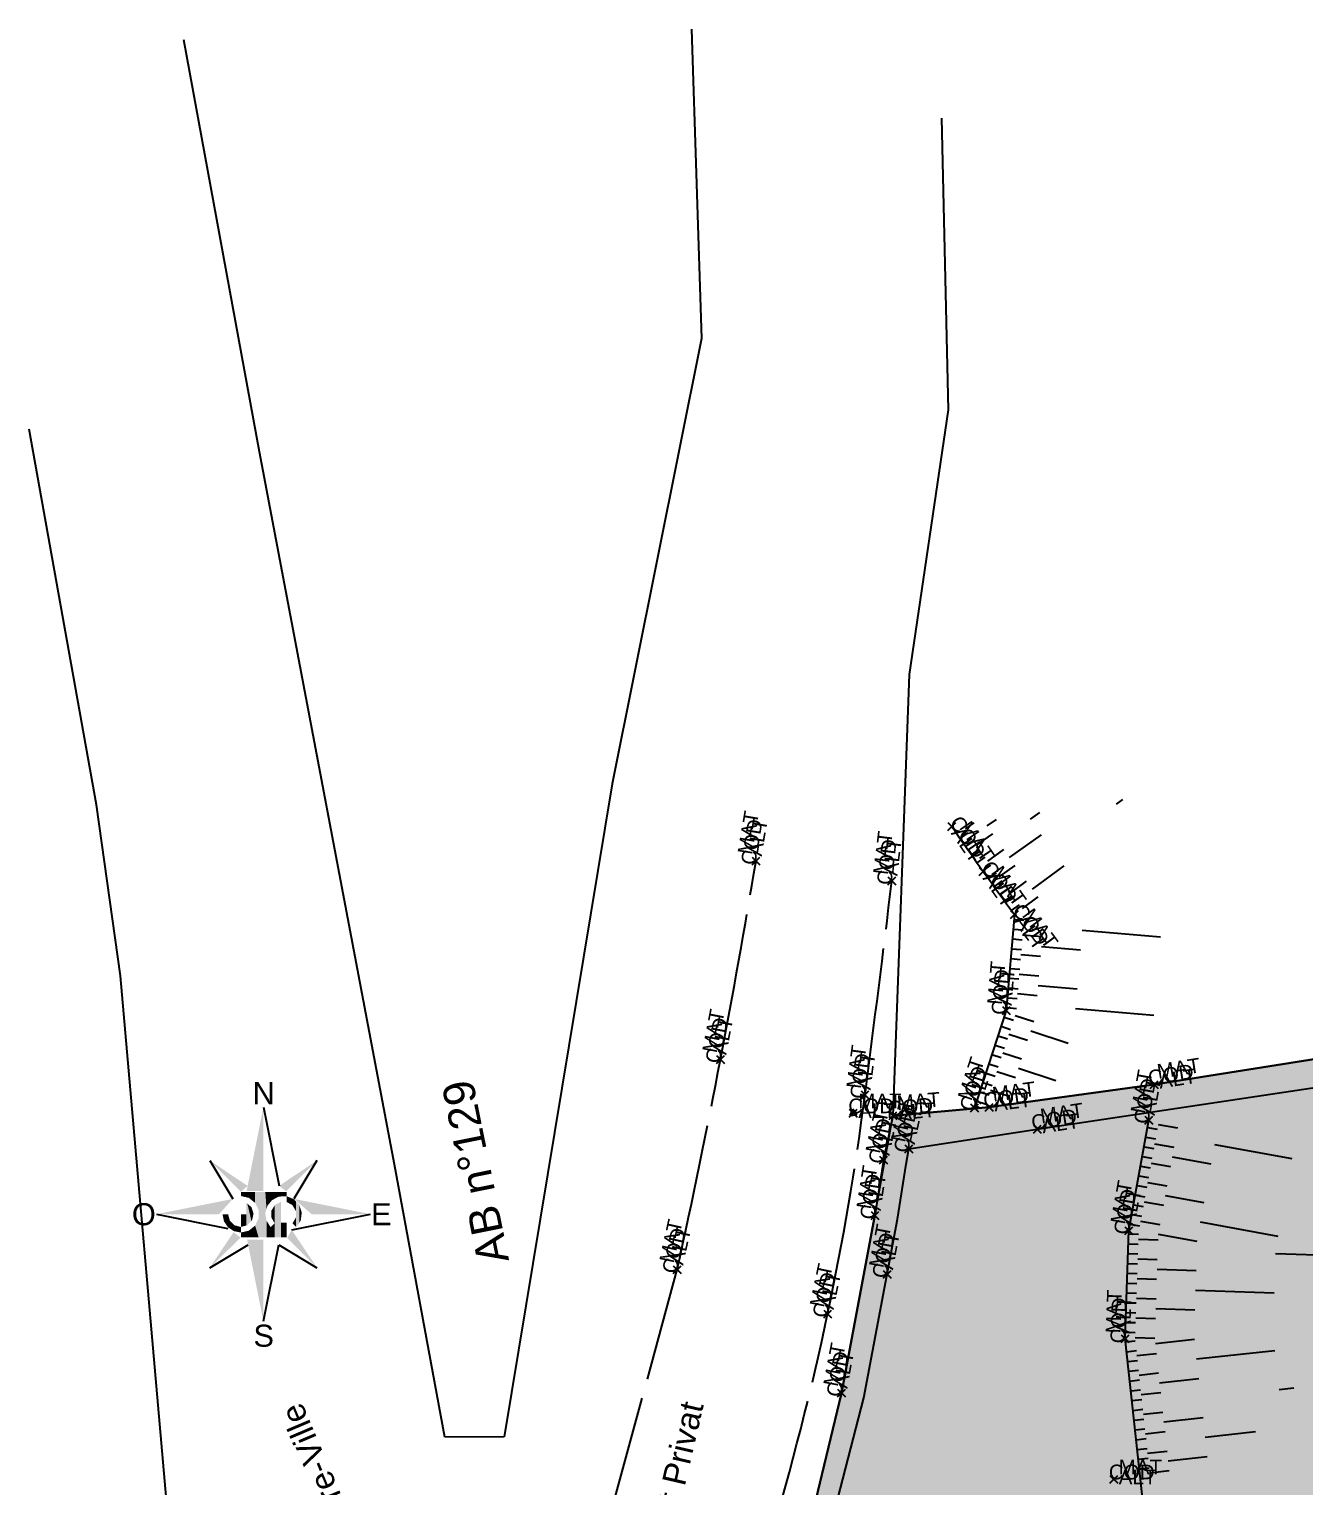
# Model space of a CAD drawing. Extents: x -24 to 1126, y -24 to 2053.
# Drawn here: x 991.36 to 1023.78, y 2014.71 to 2051.76 of the extents above; entities that cross this region are included whole.
import ezdxf
from ezdxf.enums import TextEntityAlignment as Align

# ---------------------------------------------------------------- set-up
doc = ezdxf.new("R2010")
doc.units = 0
doc.header["$LTSCALE"] = 2.5
doc.header["$PDMODE"] = 3
doc.header["$PDSIZE"] = 0.1
doc.linetypes.add('BORDCHAUSSEE', pattern=[1.7, 1.5, -0.2])
doc.linetypes.add('FANTOME', pattern=[63.5, 31.75, -6.35, 6.35, -6.35, 6.35, -6.35])
doc.layers.get('0').update_dxf_attribs({"linetype": 'CONTINUOUS'})
for name, color, linetype in [('F_CADASTRE_APPLICATION', 252, 'FANTOME'), ('F_CADASTRE_NUMÉROS_PARCELL', 252, 'CONTINUOUS'), ('T_HACHURES', 7, 'CONTINUOUS'), ('T_MURS', 7, 'CONTINUOUS'), ('T_TALUS_BARBULES', 32, 'CONTINUOUS'), ('T_TALUS_CRÊTE', 34, 'CONTINUOUS'), ('T_TEXTES', 7, 'CONTINUOUS'), ('T_VOIES_GOUDRON', 7, 'BORDCHAUSSEE'), ('TOPOALT', 7, 'CONTINUOUS'), ('TOPOCOD', 1, 'CONTINUOUS'), ('TOPOMAT', 4, 'CONTINUOUS')]:
    doc.layers.add(name, color=color, linetype=linetype)
doc.styles.add('ARIAL', font='arial.ttf')

msp = doc.modelspace()

# ---------------------------------------------------------------- linework, layer by layer
at = {"color": 0}
for p, q in [((997.317, 2024.342), (997.717, 2022.34)), ((1012.311, 2024.292), (1012.235, 2024.127)), ((1012.416, 2024.144), (1012.311, 2024.292)), ((1012.235, 2024.127), (1012.416, 2024.144)), ((1012.321, 2024.188), (1012.321, 2024.188)), ((995.956, 2022.981), (996.539, 2022.008)), ((998.678, 2022.981), (998.095, 2022.008)), ((994.594, 2021.619), (996.413, 2021.255)), ((998.038, 2021.219), (1000.04, 2021.619)), ((995.956, 2020.258), (996.928, 2020.841)), ((997.317, 2018.896), (997.706, 2020.841)), ((997.706, 2020.841), (998.678, 2020.258))]:
    msp.add_line(p, q, dxfattribs=at)
for p in [(1014.827, 2031.481), (1009.848, 2030.603), (1013.304, 2030.099), (1015.628, 2030.335), (1016.422, 2029.242), (1016.214, 2026.799), (1008.943, 2025.556), (1019.977, 2024.915), (1012.621, 2024.656), (1012.321, 2024.188), (1015.405, 2024.324), (1015.778, 2024.338), (1013.332, 2024.125), (1019.841, 2024.013), (1017.003, 2023.78), (1013.734, 2023.28), (1013.09, 2022.997), (1012.874, 2021.588), (1019.33, 2021.201), (1007.844, 2020.209), (1013.184, 2020.09), (1011.669, 2019.082), (1019.238, 2018.454), (1012.021, 2017.071), (1018.948, 2014.876)]:
    msp.add_point(p, dxfattribs=at)
for points in [[(997.315, 2022.207), (997.315, 2022.207), (997.317, 2024.342), (996.89, 2022.207)], [(995.956, 2022.981), (996.746, 2022.189), (996.917, 2022.34)], [(998.678, 2022.981), (997.897, 2022.2), (997.717, 2022.34)], [(994.594, 2021.619), (996.539, 2022.008), (996.189, 2021.619)], [(998.545, 2021.619), (1000.04, 2021.619), (998.095, 2022.008)], [(995.956, 2020.258), (996.737, 2021.024), (996.557, 2021.16)], [(997.317, 2020.975), (997.317, 2018.896), (996.902, 2020.975)], [(998.678, 2020.258), (997.921, 2021.015), (998.038, 2021.219)]]:
    msp.add_solid(points, dxfattribs=at)
for points in [[(996.743, 2022.082), (996.743, 2022.185), (996.944, 2022.036)], [(996.944, 2022.036), (996.743, 2022.185), (996.944, 2022.185)], [(996.944, 2022.036), (996.944, 2022.185), (997.106, 2021.907)], [(997.106, 2021.907), (996.944, 2022.185), (997.106, 2022.185)], [(997.106, 2021.907), (997.106, 2022.185), (997.196, 2021.721)], [(997.196, 2021.721), (997.106, 2022.185), (997.196, 2022.185)], [(997.196, 2021.027), (997.196, 2022.185), (997.366, 2021.027)], [(997.366, 2021.027), (997.196, 2022.185), (997.366, 2022.185)], [(997.366, 2021.643), (997.366, 2022.185), (997.396, 2021.753)], [(997.396, 2021.753), (997.366, 2022.185), (997.396, 2022.185)], [(997.396, 2021.753), (997.396, 2022.185), (997.417, 2021.83)], [(997.417, 2021.83), (997.396, 2022.185), (997.417, 2022.185)], [(997.417, 2021.83), (997.417, 2022.185), (997.501, 2021.933)], [(997.501, 2021.933), (997.417, 2022.185), (997.501, 2022.185)], [(997.501, 2021.933), (997.501, 2022.185), (997.517, 2021.953)], [(997.517, 2021.953), (997.501, 2022.185), (997.517, 2022.185)], [(997.517, 2021.953), (997.517, 2022.185), (997.52, 2021.956)], [(997.52, 2021.956), (997.517, 2022.185), (997.52, 2022.185)], [(997.52, 2021.956), (997.52, 2022.185), (997.54, 2021.98)], [(997.54, 2021.98), (997.52, 2022.185), (997.54, 2022.185)], [(997.54, 2021.98), (997.54, 2022.185), (997.603, 2022.012)], [(997.603, 2022.012), (997.54, 2022.185), (997.603, 2022.185)], [(997.603, 2022.012), (997.603, 2022.185), (997.611, 2022.016)], [(997.611, 2022.016), (997.603, 2022.185), (997.611, 2022.185)], [(997.611, 2022.016), (997.611, 2022.185), (997.713, 2022.067)], [(997.713, 2022.067), (997.611, 2022.185), (997.713, 2022.185)], [(997.713, 2022.067), (997.713, 2022.185), (997.764, 2022.07)], [(997.764, 2022.07), (997.713, 2022.185), (997.764, 2022.185)], [(997.764, 2022.07), (997.764, 2022.185), (997.906, 2022.076)], [(997.906, 2022.076), (997.764, 2022.185), (997.906, 2022.185)], [(997.906, 2021.932), (997.906, 2022.076), (998.055, 2021.85)], [(998.055, 2021.85), (997.906, 2022.076), (998.055, 2022.016)], [(996.883, 2021.333), (996.883, 2021.909), (996.909, 2021.34)], [(996.909, 2021.34), (996.883, 2021.909), (996.909, 2021.887)], [(996.909, 2021.34), (996.909, 2021.887), (997.013, 2021.449)], [(997.013, 2021.449), (996.909, 2021.887), (997.013, 2021.796)], [(997.013, 2021.449), (997.013, 2021.796), (997.028, 2021.464)], [(997.028, 2021.464), (997.013, 2021.796), (997.028, 2021.75)], [(997.028, 2021.464), (997.028, 2021.75), (997.066, 2021.632)], [(997.52, 2021.532), (997.517, 2021.537), (997.52, 2021.709)], [(997.54, 2021.497), (997.52, 2021.709), (997.54, 2021.741)], [(997.52, 2021.532), (997.52, 2021.709), (997.54, 2021.497)], [(997.603, 2021.388), (997.54, 2021.741), (997.603, 2021.842)], [(997.54, 2021.497), (997.54, 2021.741), (997.603, 2021.388)], [(997.611, 2021.027), (997.603, 2021.842), (997.611, 2021.855)], [(997.603, 2021.027), (997.603, 2021.842), (997.611, 2021.027)], [(997.713, 2021.027), (997.611, 2021.855), (997.713, 2021.908)], [(997.611, 2021.027), (997.611, 2021.855), (997.713, 2021.027)], [(997.764, 2021.027), (997.713, 2021.908), (997.764, 2021.934)], [(997.713, 2021.027), (997.713, 2021.908), (997.764, 2021.027)], [(998.055, 2021.85), (998.055, 2022.016), (998.057, 2021.846)], [(998.057, 2021.846), (998.055, 2022.016), (998.057, 2022.015)], [(998.057, 2021.846), (998.057, 2022.015), (998.094, 2021.784)], [(998.094, 2021.784), (998.057, 2022.015), (998.094, 2022)], [(998.094, 2021.784), (998.094, 2022), (998.142, 2021.704)], [(998.142, 2021.704), (998.094, 2022), (998.142, 2021.948)], [(998.142, 2021.704), (998.142, 2021.948), (998.143, 2021.534)], [(998.143, 2021.534), (998.142, 2021.948), (998.143, 2021.948)], [(998.143, 2021.301), (998.143, 2021.948), (998.156, 2021.287)], [(998.156, 2021.287), (998.143, 2021.948), (998.156, 2021.933)], [(998.156, 2021.287), (998.156, 2021.933), (998.232, 2021.404)], [(998.232, 2021.404), (998.156, 2021.933), (998.232, 2021.851)], [(998.232, 2021.404), (998.232, 2021.851), (998.266, 2021.457)], [(998.266, 2021.457), (998.232, 2021.851), (998.266, 2021.742)], [(998.266, 2021.457), (998.266, 2021.742), (998.293, 2021.658)], [(996.313, 2021.44), (996.278, 2021.618), (996.313, 2021.618)], [(996.313, 2021.44), (996.313, 2021.618), (996.414, 2021.289)], [(996.414, 2021.289), (996.313, 2021.618), (996.414, 2021.618)], [(996.414, 2021.289), (996.414, 2021.618), (996.419, 2021.286)], [(996.419, 2021.286), (996.414, 2021.618), (996.419, 2021.618)], [(996.419, 2021.286), (996.419, 2021.618), (996.463, 2021.257)], [(996.463, 2021.257), (996.419, 2021.618), (996.463, 2021.456)], [(996.463, 2021.257), (996.463, 2021.456), (996.565, 2021.188)], [(996.565, 2021.188), (996.463, 2021.456), (996.565, 2021.354)], [(996.565, 2021.188), (996.565, 2021.354), (996.581, 2021.185)], [(996.581, 2021.185), (996.565, 2021.354), (996.581, 2021.338)], [(996.581, 2021.185), (996.581, 2021.338), (996.743, 2021.153)], [(996.743, 2021.153), (996.581, 2021.338), (996.743, 2021.294)], [(996.743, 2021.294), (996.743, 2021.618), (996.883, 2021.333)], [(996.883, 2021.333), (996.743, 2021.618), (996.883, 2021.618)], [(997.106, 2021.027), (996.944, 2021.199), (997.106, 2021.328)], [(997.196, 2021.027), (997.106, 2021.328), (997.196, 2021.514)], [(997.106, 2021.027), (997.106, 2021.328), (997.196, 2021.027)], [(997.366, 2021.027), (997.366, 2021.643), (997.396, 2021.027)], [(997.396, 2021.027), (997.366, 2021.643), (997.396, 2021.452)], [(997.396, 2021.027), (997.396, 2021.452), (997.417, 2021.027)], [(997.417, 2021.027), (997.396, 2021.452), (997.417, 2021.42)], [(997.417, 2021.027), (997.417, 2021.42), (997.501, 2021.027)], [(997.501, 2021.027), (997.417, 2021.42), (997.501, 2021.29)], [(997.517, 2021.027), (997.501, 2021.29), (997.517, 2021.305)], [(997.52, 2021.027), (997.517, 2021.305), (997.52, 2021.308)], [(997.517, 2021.027), (997.517, 2021.305), (997.52, 2021.027)], [(997.54, 2021.027), (997.52, 2021.308), (997.54, 2021.327)], [(997.52, 2021.027), (997.52, 2021.308), (997.54, 2021.027)], [(997.603, 2021.027), (997.54, 2021.327), (997.603, 2021.388)], [(997.54, 2021.027), (997.54, 2021.327), (997.603, 2021.027)], [(997.764, 2021.027), (997.764, 2021.4), (997.906, 2021.027)], [(997.906, 2021.027), (997.764, 2021.4), (997.906, 2021.4)], [(998.094, 2021.35), (998.057, 2021.387), (998.094, 2021.451)], [(998.142, 2021.302), (998.094, 2021.451), (998.142, 2021.533)], [(998.094, 2021.35), (998.094, 2021.451), (998.142, 2021.302)], [(998.143, 2021.301), (998.142, 2021.533), (998.143, 2021.534)], [(998.142, 2021.302), (998.142, 2021.533), (998.143, 2021.301)], [(996.944, 2021.027), (996.743, 2021.153), (996.944, 2021.199)], [(996.743, 2021.027), (996.743, 2021.153), (996.944, 2021.027)], [(996.944, 2021.027), (996.944, 2021.199), (997.106, 2021.027)], [(997.501, 2021.027), (997.501, 2021.29), (997.517, 2021.027)]]:
    msp.add_solid(points)
at = {"layer": 'F_CADASTRE_APPLICATION'}
for p, q in [((1008.203, 2051.758), (1008.463, 2043.887)), ((997.221, 2041.008), (995.292, 2051.484)), ((1014.569, 2049.492), (1014.732, 2042.079)), ((1008.463, 2043.887), (1006.192, 2032.566)), ((1014.732, 2042.079), (1013.745, 2035.347)), ((993.07, 2032.028), (991.357, 2041.584)), ((1000.655, 2022.887), (997.221, 2041.008)), ((1013.745, 2035.347), (1013.332, 2024.125)), ((1006.192, 2032.566), (1003.443, 2015.954)), ((993.682, 2027.68), (993.07, 2032.028)), ((995.225, 2010.109), (993.682, 2027.68)), ((1019.977, 2024.915), (1026.232, 2025.906)), ((1015.778, 2024.338), (1019.977, 2024.915)), ((1013.332, 2024.125), (1015.778, 2024.338)), ((1012.874, 2021.588), (1013.332, 2024.125)), ((1001.932, 2015.952), (1000.655, 2022.887)), ((1012.021, 2017.071), (1012.874, 2021.588)), ((1010.998, 2012.817), (1012.021, 2017.071)), ((1003.443, 2015.954), (1001.932, 2015.952))]:
    msp.add_line(p, q, dxfattribs=at)
at = {"layer": 'T_HACHURES', "color": 31}
for points in [[(1026.232, 1924.465), (1023.067, 2025.404), (1026.232, 2025.906)], [(1023.067, 1929.33), (1019.977, 2024.915), (1023.067, 2025.404)], [(1023.067, 1929.33), (1023.067, 2025.404), (1026.232, 1924.465)], [(1019.977, 1934.571), (1017.53, 2024.578), (1019.977, 2024.915)], [(1019.977, 1934.571), (1019.977, 2024.915), (1023.067, 1929.33)], [(1015.696, 1946.146), (1014.789, 2024.252), (1015.696, 2024.33)], [(1015.778, 1945.776), (1015.696, 2024.33), (1015.778, 2024.338)], [(1015.696, 1946.146), (1015.696, 2024.33), (1015.778, 1945.776)], [(1017.172, 1939.54), (1015.778, 2024.338), (1017.172, 2024.529)], [(1015.778, 1945.776), (1015.778, 2024.338), (1017.172, 1939.54)], [(1017.195, 1939.469), (1017.172, 2024.529), (1017.195, 2024.532)], [(1017.172, 1939.54), (1017.172, 2024.529), (1017.195, 1939.469)], [(1017.218, 1939.398), (1017.195, 2024.532), (1017.218, 2024.536)], [(1017.195, 1939.469), (1017.195, 2024.532), (1017.218, 1939.398)], [(1017.243, 1939.328), (1017.218, 2024.536), (1017.243, 2024.539)], [(1017.218, 1939.398), (1017.218, 2024.536), (1017.243, 1939.328)], [(1017.27, 1939.258), (1017.243, 2024.539), (1017.27, 2024.543)], [(1017.243, 1939.328), (1017.243, 2024.539), (1017.27, 1939.258)], [(1017.297, 1939.189), (1017.27, 2024.543), (1017.297, 2024.546)], [(1017.27, 1939.258), (1017.27, 2024.543), (1017.297, 1939.189)], [(1017.327, 1939.12), (1017.297, 2024.546), (1017.327, 2024.551)], [(1017.297, 1939.189), (1017.297, 2024.546), (1017.327, 1939.12)], [(1017.357, 1939.052), (1017.327, 2024.551), (1017.357, 2024.555)], [(1017.327, 1939.12), (1017.327, 2024.551), (1017.357, 1939.052)], [(1017.389, 1938.985), (1017.357, 2024.555), (1017.389, 2024.559)], [(1017.357, 1939.052), (1017.357, 2024.555), (1017.389, 1938.985)], [(1017.422, 1938.918), (1017.389, 2024.559), (1017.422, 2024.564)], [(1017.389, 1938.985), (1017.389, 2024.559), (1017.422, 1938.918)], [(1017.457, 1938.852), (1017.422, 2024.564), (1017.457, 2024.568)], [(1017.422, 1938.918), (1017.422, 2024.564), (1017.457, 1938.852)], [(1017.493, 1938.786), (1017.457, 2024.568), (1017.493, 2024.573)], [(1017.457, 1938.852), (1017.457, 2024.568), (1017.493, 1938.786)], [(1017.53, 1938.722), (1017.493, 2024.573), (1017.53, 2024.578)], [(1017.493, 1938.786), (1017.493, 2024.573), (1017.53, 1938.722)], [(1017.53, 1938.722), (1017.53, 2024.578), (1019.977, 1934.571)], [(1013.332, 1956.293), (1012.905, 2021.761), (1013.332, 2024.125)], [(1014.094, 1953.034), (1013.332, 2024.125), (1014.094, 2024.191)], [(1013.332, 1956.293), (1013.332, 2024.125), (1014.094, 1953.034)], [(1014.581, 1951.282), (1014.094, 2024.191), (1014.581, 2024.234)], [(1014.094, 1953.034), (1014.094, 2024.191), (1014.581, 1951.282)], [(1014.789, 1950.399), (1014.581, 2024.234), (1014.789, 2024.252)], [(1014.581, 1951.282), (1014.581, 2024.234), (1014.789, 1950.399)], [(1014.789, 1950.399), (1014.789, 2024.252), (1015.696, 1946.146)], [(1012.905, 1958.118), (1012.874, 2021.588), (1012.905, 2021.761)], [(1012.905, 1958.118), (1012.905, 2021.761), (1013.332, 1956.293)], [(1012.874, 1958.242), (1012.021, 2017.071), (1012.874, 2021.588)], [(1012.874, 1958.242), (1012.874, 2021.588), (1012.905, 1958.118)], [(1012.021, 1961.593), (1011.192, 2013.625), (1012.021, 2017.071)], [(1012.021, 1961.593), (1012.021, 2017.071), (1012.874, 1958.242)]]:
    msp.add_solid(points, dxfattribs=at)
at = {"layer": 'T_MURS'}
for p, q in [((1026.232, 2025.906), (1019.977, 2024.915)), ((1017.003, 2023.78), (1025.52, 2025.065)), ((1019.977, 2024.915), (1015.778, 2024.338)), ((1015.778, 2024.338), (1013.332, 2024.125)), ((1013.332, 2024.125), (1013.09, 2022.997)), ((1019.33, 2021.201), (1019.841, 2024.013)), ((1013.734, 2023.28), (1017.003, 2023.78)), ((1013.663, 2022.891), (1013.734, 2023.28)), ((1013.09, 2022.997), (1012.874, 2021.588)), ((1013.448, 2021.49), (1013.663, 2022.891)), ((1012.874, 2021.588), (1012.021, 2017.071)), ((1012.591, 2016.948), (1013.448, 2021.49)), ((1019.238, 2018.454), (1019.33, 2021.201)), ((1019.837, 2012.986), (1019.238, 2018.454)), ((1012.021, 2017.071), (1010.998, 2012.817)), ((1011.397, 2012.343), (1012.591, 2016.948))]:
    msp.add_line(p, q, dxfattribs=at)
at = {"layer": 'T_TALUS_BARBULES'}
for p, q in [((1019.015, 2032.048), (1019.176, 2032.165)), ((1016.828, 2031.669), (1017.064, 2031.835)), ((1014.827, 2031.481), (1014.827, 2031.481)), ((1015.039, 2031.173), (1015.245, 2031.315)), ((1015.174, 2031.417), (1015.398, 2031.572)), ((1015.726, 2031.498), (1015.962, 2031.661)), ((1015.182, 2030.967), (1015.387, 2031.11)), ((1015.458, 2031.008), (1015.868, 2031.295)), ((1016.297, 2030.689), (1017.11, 2031.27)), ((1015.325, 2030.762), (1015.53, 2030.906)), ((1015.47, 2030.558), (1015.674, 2030.703)), ((1015.746, 2030.601), (1016.153, 2030.89)), ((1015.614, 2030.354), (1015.818, 2030.499)), ((1015.76, 2030.151), (1015.963, 2030.297)), ((1016.035, 2030.195), (1016.441, 2030.488)), ((1016.878, 2029.887), (1017.684, 2030.479)), ((1015.906, 2029.948), (1016.108, 2030.094)), ((1016.052, 2029.746), (1016.255, 2029.893)), ((1016.328, 2029.792), (1016.732, 2030.087)), ((1016.2, 2029.544), (1016.402, 2029.691)), ((1016.348, 2029.342), (1016.549, 2029.491)), ((1016.623, 2029.39), (1017.025, 2029.688)), ((1016.412, 2029.117), (1016.661, 2029.096)), ((1016.39, 2028.868), (1016.64, 2028.847)), ((1016.629, 2028.722), (1017.127, 2028.68)), ((1018.145, 2028.844), (1020.138, 2028.675)), ((1016.348, 2028.37), (1016.597, 2028.349)), ((1016.369, 2028.619), (1016.618, 2028.598)), ((1017.106, 2028.431), (1018.102, 2028.346)), ((1016.327, 2028.121), (1016.576, 2028.1)), ((1016.587, 2028.224), (1017.085, 2028.182)), ((1016.284, 2027.623), (1016.534, 2027.601)), ((1016.306, 2027.872), (1016.555, 2027.85)), ((1016.544, 2027.726), (1017.042, 2027.684)), ((1016.263, 2027.373), (1016.512, 2027.352)), ((1017.021, 2027.434), (1018.017, 2027.35)), ((1016.221, 2026.875), (1016.47, 2026.854)), ((1016.242, 2027.124), (1016.491, 2027.103)), ((1016.502, 2027.228), (1017, 2027.185)), ((1016.16, 2026.634), (1016.398, 2026.556)), ((1016.437, 2026.675), (1016.912, 2026.52)), ((1017.975, 2026.851), (1019.968, 2026.682)), ((1016.005, 2026.159), (1016.243, 2026.081)), ((1016.083, 2026.397), (1016.32, 2026.319)), ((1016.282, 2026.2), (1016.757, 2026.045)), ((1016.835, 2026.282), (1017.785, 2025.972)), ((1015.927, 2025.921), (1016.165, 2025.844)), ((1015.772, 2025.446), (1016.01, 2025.368)), ((1015.85, 2025.684), (1016.087, 2025.606)), ((1016.126, 2025.725), (1016.602, 2025.569)), ((1015.694, 2025.208), (1015.932, 2025.131)), ((1015.971, 2025.25), (1016.446, 2025.094)), ((1016.524, 2025.332), (1017.474, 2025.021)), ((1015.539, 2024.733), (1015.777, 2024.655)), ((1015.617, 2024.971), (1015.854, 2024.893)), ((1015.816, 2024.774), (1016.291, 2024.619)), ((1015.423, 2024.377), (1015.518, 2024.345)), ((1015.461, 2024.495), (1015.699, 2024.418)), ((1020.075, 2023.904), (1020.567, 2023.814)), ((1019.762, 2023.579), (1020.008, 2023.535)), ((1019.807, 2023.825), (1020.053, 2023.781)), ((1019.718, 2023.333), (1019.963, 2023.289)), ((1019.986, 2023.412), (1020.478, 2023.322)), ((1021.506, 2023.389), (1023.474, 2023.032)), ((1019.628, 2022.841), (1019.874, 2022.797)), ((1019.673, 2023.087), (1019.919, 2023.043)), ((1019.896, 2022.92), (1020.388, 2022.83)), ((1020.433, 2023.076), (1021.417, 2022.898)), ((1019.583, 2022.595), (1019.829, 2022.551)), ((1019.807, 2022.428), (1020.299, 2022.338)), ((1019.494, 2022.103), (1019.74, 2022.059)), ((1019.539, 2022.349), (1019.785, 2022.305)), ((1020.254, 2022.092), (1021.238, 2021.914)), ((1019.449, 2021.857), (1019.695, 2021.813)), ((1019.718, 2021.936), (1020.21, 2021.846)), ((1019.36, 2021.365), (1019.606, 2021.321)), ((1019.405, 2021.611), (1019.651, 2021.567)), ((1019.628, 2021.444), (1020.12, 2021.354)), ((1021.149, 2021.422), (1023.117, 2021.064)), ((1019.327, 2021.118), (1019.577, 2021.11)), ((1019.573, 2020.985), (1020.073, 2020.968)), ((1020.076, 2021.108), (1021.06, 2020.93)), ((1019.311, 2020.618), (1019.561, 2020.61)), ((1019.319, 2020.868), (1019.569, 2020.86)), ((1023.063, 2020.618), (1026.142, 2020.515)), ((1019.302, 2020.369), (1019.552, 2020.36)), ((1019.556, 2020.485), (1020.056, 2020.468)), ((1020.048, 2020.219), (1021.047, 2020.185)), ((1019.286, 2019.869), (1019.535, 2019.861)), ((1019.294, 2020.119), (1019.544, 2020.11)), ((1019.54, 2019.985), (1020.039, 2019.969)), ((1019.277, 2019.619), (1019.527, 2019.611)), ((1019.523, 2019.486), (1020.023, 2019.469)), ((1021.03, 2019.685), (1023.029, 2019.618)), ((1019.26, 2019.119), (1019.51, 2019.111)), ((1019.269, 2019.369), (1019.519, 2019.361)), ((1020.014, 2019.219), (1021.014, 2019.186)), ((1019.252, 2018.869), (1019.502, 2018.861)), ((1019.506, 2018.986), (1020.006, 2018.969)), ((1019.244, 2018.62), (1019.494, 2018.611)), ((1019.247, 2018.37), (1019.496, 2018.397)), ((1019.489, 2018.486), (1019.989, 2018.47)), ((1020.007, 2018.328), (1021.001, 2018.437)), ((1019.275, 2018.122), (1019.523, 2018.149)), ((1019.537, 2018.025), (1020.034, 2018.079)), ((1021.055, 2017.94), (1023.043, 2018.157)), ((1019.302, 2017.873), (1019.55, 2017.9)), ((1019.329, 2017.625), (1019.578, 2017.652)), ((1019.356, 2017.376), (1019.605, 2017.403)), ((1019.591, 2017.528), (1020.088, 2017.582)), ((1020.115, 2017.334), (1021.11, 2017.442)), ((1019.384, 2017.128), (1019.632, 2017.155)), ((1019.411, 2016.879), (1019.659, 2016.906)), ((1019.646, 2017.031), (1020.143, 2017.085)), ((1023.152, 2017.163), (1023.529, 2017.205)), ((1019.438, 2016.631), (1019.687, 2016.658)), ((1019.7, 2016.534), (1020.197, 2016.588)), ((1019.465, 2016.382), (1019.714, 2016.409)), ((1019.492, 2016.134), (1019.741, 2016.161)), ((1020.224, 2016.34), (1021.218, 2016.448)), ((1019.52, 2015.885), (1019.768, 2015.912)), ((1019.755, 2016.037), (1020.252, 2016.091)), ((1021.273, 2015.951), (1022.555, 2016.092)), ((1019.547, 2015.637), (1019.795, 2015.664)), ((1019.574, 2015.388), (1019.823, 2015.415)), ((1019.809, 2015.54), (1020.306, 2015.594)), ((1020.333, 2015.345), (1021.327, 2015.454)), ((1019.601, 2015.14), (1019.85, 2015.167)), ((1019.864, 2015.042), (1020.361, 2015.097)), ((1019.629, 2014.891), (1019.877, 2014.918))]:
    msp.add_line(p, q, dxfattribs=at)
at = {"layer": 'T_TALUS_CRÊTE'}
for p, q in [((1016.422, 2029.242), (1016.214, 2026.799)), ((1016.214, 2026.799), (1015.405, 2024.324))]:
    msp.add_line(p, q, dxfattribs=at)
for start, end in [(214.43206, 215.48732), (215.48732, 216.50605)]:
    msp.add_arc((1077.489, 2074.439), 75.973, start, end, dxfattribs=at)
at = {"layer": 'T_VOIES_GOUDRON'}
msp.add_line((1005.962, 2013.327), (1007.844, 2020.209), dxfattribs=at)
for centre, radius, start, end in [((804.181, 2064.849), 208.498, 349.13721, 350.5464), ((445.935, 2098.583), 571.487, 352.56743, 353.11739), ((804.181, 2064.849), 208.498, 347.63709, 349.13721), ((941.43, 2033.943), 71.794, 348.05378, 352.56743), ((941.43, 2033.943), 71.794, 343.24574, 348.05378)]:
    msp.add_arc(centre, radius, start, end, dxfattribs=at)

# ---------------------------------------------------------------- texts
at = {"color": 0, "style": 'ARIAL'}
for s, p in [('N', (997.324, 2024.698)), ('O', (994.275, 2021.619)), ('E', (1000.316, 2021.619)), ('S', (997.324, 2018.529))]:
    msp.add_text(s, height=0.561, dxfattribs=at).set_placement(p, align=Align.MIDDLE_CENTER)
at = {"layer": 'F_CADASTRE_NUMÉROS_PARCELL', "style": 'ARIAL'}
msp.add_text('AB n°129', height=0.8, rotation=101.3966, dxfattribs=at).set_placement((1003.335, 2022.812), align=Align.BOTTOM_CENTER)
at = {"layer": 'T_TEXTES', "style": 'ARIAL'}
for s, rotation, p in [("Route   Départementale   n°140   de   Clermont   l'Hérault   à   Saint Privat", 76.9811, (1005.604, 2003.368)), ('Vers Centre-Ville', 113.0147, (999.686, 2014.028))]:
    msp.add_text(s, height=0.6, rotation=rotation, dxfattribs=at).set_placement(p, align=Align.BOTTOM_CENTER)
at = {"layer": 'TOPOALT', "style": 'ARIAL'}
for p, rotation in [((1009.992, 2030.706), 80.5464), ((1014.794, 2031.308), 304.4321), ((1013.443, 2030.208), 83.1174), ((1015.599, 2030.16), 305.4873), ((1016.396, 2029.067), 306.506), ((1016.349, 2026.913), 85.1339), ((1009.09, 2025.655), 79.1372), ((1012.761, 2024.764), 82.5674), ((1015.563, 2024.404), 71.8991), ((1019.986, 2024.114), 79.7055), ((1020.12, 2024.811), 8.9987), ((1015.919, 2024.231), 7.8335), ((1013.467, 2024.012), 4.9565), ((1013.883, 2023.376), 77.9006), ((1013.238, 2023.093), 77.9006), ((1017.145, 2023.675), 8.5774), ((1013.016, 2021.693), 81.2682), ((1019.475, 2021.301), 79.7055), ((1007.993, 2020.304), 77.6371), ((1013.33, 2020.19), 79.3166), ((1011.817, 2019.179), 78.0538), ((1019.367, 2018.575), 88.0824), ((1012.167, 2017.17), 79.3166)]:
    msp.add_attdef('ALT', p, '', height=0.375, rotation=rotation, dxfattribs=at)
for p in [(1012.446, 2024.063), (1019.073, 2014.751)]:
    msp.add_attdef('ALT', p, '', height=0.375, dxfattribs=at)
at = {"layer": 'TOPOCOD', "style": 'ARIAL'}
for p, rotation in [((1014.756, 2031.584), 304.4321), ((1009.827, 2030.48), 80.5464), ((1013.289, 2029.975), 83.1174), ((1015.556, 2030.436), 305.4873), ((1016.348, 2029.342), 306.506), ((1016.204, 2026.674), 85.1339), ((1008.92, 2025.433), 79.1372), ((1012.605, 2024.532), 82.5674), ((1019.853, 2024.896), 8.9987), ((1015.367, 2024.205), 71.8991), ((1019.819, 2023.891), 79.7055), ((1015.655, 2024.32), 7.8335), ((1013.207, 2024.115), 4.9565), ((1013.708, 2023.158), 77.9006), ((1016.879, 2023.761), 8.5774), ((1013.064, 2022.874), 77.9006), ((1012.855, 2021.464), 81.2682), ((1019.308, 2021.078), 79.7055), ((1007.818, 2020.086), 77.6371), ((1013.161, 2019.968), 79.3166), ((1011.643, 2018.96), 78.0538), ((1019.234, 2018.329), 88.0824), ((1011.998, 2016.948), 79.3166)]:
    msp.add_attdef('COD', p, '', height=0.375, rotation=rotation, dxfattribs=at)
for p in [(1012.196, 2024.188), (1018.823, 2014.876)]:
    msp.add_attdef('COD', p, '', height=0.375, dxfattribs=at)
at = {"layer": 'TOPOMAT', "style": 'ARIAL'}
for p, rotation in [((1009.745, 2030.747), 80.5464), ((1013.195, 2030.238), 83.1174), ((1015, 2031.449), 304.4321), ((1015.803, 2030.305), 305.4873), ((1016.597, 2029.216), 306.506), ((1016.1, 2026.934), 85.1339), ((1008.844, 2025.702), 79.1372), ((1012.513, 2024.796), 82.5674), ((1015.325, 2024.482), 71.8991), ((1020.081, 2025.058), 8.9987), ((1019.74, 2024.159), 79.7055), ((1013.446, 2024.261), 4.9565), ((1015.885, 2024.478), 7.8335), ((1012.994, 2023.145), 77.9006), ((1013.638, 2023.429), 77.9006), ((1017.108, 2023.922), 8.5774), ((1012.769, 2021.731), 81.2682), ((1019.229, 2021.346), 79.7055), ((1007.749, 2020.357), 77.6371), ((1013.084, 2020.236), 79.3166), ((1011.573, 2019.231), 78.0538), ((1019.117, 2018.583), 88.0824), ((1011.922, 2017.217), 79.3166)]:
    msp.add_attdef('MAT', p, '', height=0.375, rotation=rotation, dxfattribs=at)
for p in [(1012.446, 2024.313), (1019.073, 2015.001)]:
    msp.add_attdef('MAT', p, '', height=0.375, dxfattribs=at)

doc.saveas('drawing.dxf')
